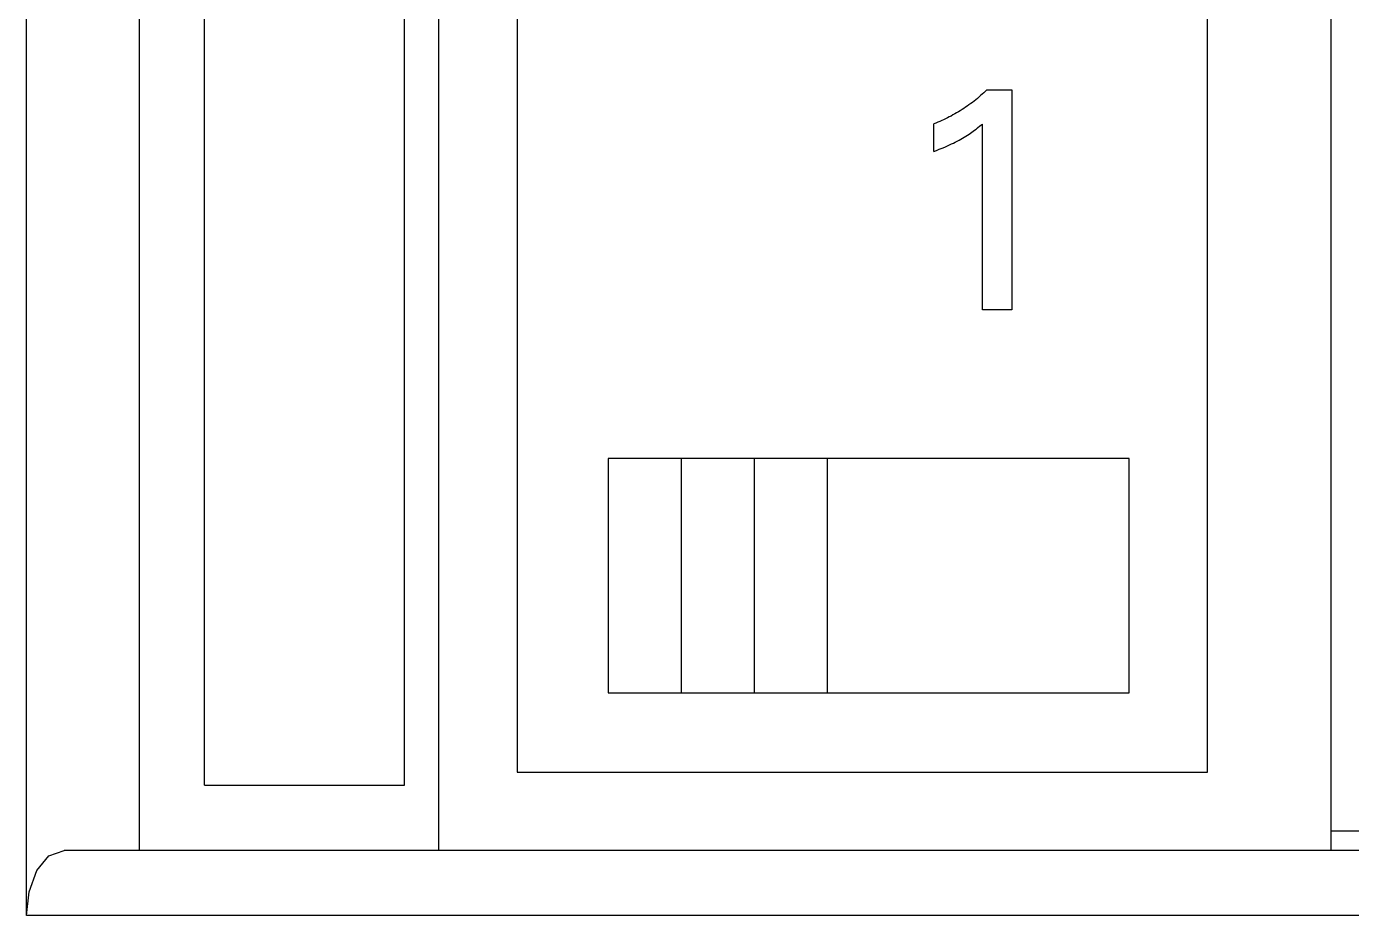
# Model space of a CAD drawing. Extents: x 10 to 622, y -523 to 292.
# Drawn here: x 260.901 to 262.961, y 95.685 to 97.067 of the extents above; entities that cross this region are included whole.
import ezdxf

# ---------------------------------------------------------------- set-up
doc = ezdxf.new("R2010")
doc.units = 0
doc.header["$LTSCALE"] = 5
doc.header["$MEASUREMENT"] = 0
doc.layers.get('0').update_dxf_attribs({"linetype": 'CONTINUOUS'})

msp = doc.modelspace()

# ---------------------------------------------------------------- linework, layer by layer
at = {"color": 7, "linetype": 'Continuous'}
for p, q in [((260.9012, 95.6845), (260.9012, 101.6577)), ((261.0766, 101.5565), (261.0766, 95.7858)), ((261.1778, 95.887), (261.1778, 100.2404)), ((261.4891, 95.887), (261.4891, 100.2404)), ((261.5423, 95.7858), (261.5423, 100.2404)), ((261.6638, 100.2404), (261.6638, 95.9073)), ((262.7369, 95.9073), (262.7369, 100.2404)), ((262.9293, 95.7858), (262.9293, 100.2404)), ((262.3768, 96.953), (262.3742, 96.951)), ((262.3794, 96.9551), (262.3768, 96.953)), ((262.3819, 96.9572), (262.3794, 96.9551)), ((262.3844, 96.9594), (262.3819, 96.9572)), ((262.3869, 96.9616), (262.3844, 96.9594)), ((262.3894, 96.9638), (262.3869, 96.9616)), ((262.3918, 96.9661), (262.3894, 96.9638)), ((262.3942, 96.9683), (262.3918, 96.9661)), ((262.3942, 96.9683), (262.4332, 96.9683)), ((262.4332, 96.9683), (262.4332, 96.6261)), ((262.3472, 96.9325), (262.3443, 96.9309)), ((262.35, 96.9342), (262.3472, 96.9325)), ((262.3528, 96.9359), (262.35, 96.9342)), ((262.3555, 96.9377), (262.3528, 96.9359)), ((262.3583, 96.9395), (262.3555, 96.9377)), ((262.361, 96.9413), (262.3583, 96.9395)), ((262.3637, 96.9431), (262.361, 96.9413)), ((262.3663, 96.945), (262.3637, 96.9431)), ((262.369, 96.947), (262.3663, 96.945)), ((262.3716, 96.9489), (262.369, 96.947)), ((262.3742, 96.951), (262.3716, 96.9489)), ((262.3148, 96.9166), (262.3117, 96.9154)), ((262.3117, 96.8725), (262.3117, 96.9154)), ((262.3178, 96.9179), (262.3148, 96.9166)), ((262.3208, 96.9191), (262.3178, 96.9179)), ((262.3239, 96.9205), (262.3208, 96.9191)), ((262.3268, 96.9219), (262.3239, 96.9205)), ((262.3298, 96.9233), (262.3268, 96.9219)), ((262.3328, 96.9247), (262.3298, 96.9233)), ((262.3357, 96.9262), (262.3328, 96.9247)), ((262.3386, 96.9277), (262.3357, 96.9262)), ((262.3415, 96.9293), (262.3386, 96.9277)), ((262.3443, 96.9309), (262.3415, 96.9293)), ((262.3797, 96.9092), (262.3834, 96.9122)), ((262.3834, 96.9122), (262.3871, 96.9152)), ((262.3871, 96.6261), (262.3871, 96.9152)), ((262.3511, 96.8904), (262.3537, 96.8918)), ((262.3537, 96.8918), (262.3563, 96.8933)), ((262.3563, 96.8933), (262.3588, 96.8948)), ((262.3588, 96.8948), (262.3614, 96.8963)), ((262.3614, 96.8963), (262.3639, 96.8979)), ((262.3639, 96.8979), (262.3664, 96.8995)), ((262.3664, 96.8995), (262.3685, 96.901)), ((262.3685, 96.901), (262.3707, 96.9025)), ((262.3707, 96.9025), (262.3728, 96.904)), ((262.3728, 96.904), (262.3751, 96.9057)), ((262.3751, 96.9057), (262.3774, 96.9074)), ((262.3774, 96.9074), (262.3797, 96.9092)), ((262.3117, 96.8725), (262.316, 96.8742)), ((262.316, 96.8742), (262.3202, 96.8759)), ((262.3202, 96.8759), (262.3245, 96.8777)), ((262.3245, 96.8777), (262.3287, 96.8795)), ((262.3287, 96.8795), (262.3329, 96.8813)), ((262.3329, 96.8813), (262.3359, 96.8827)), ((262.3359, 96.8827), (262.339, 96.8842)), ((262.339, 96.8842), (262.3421, 96.8857)), ((262.3421, 96.8857), (262.3451, 96.8872)), ((262.3451, 96.8872), (262.3481, 96.8888)), ((262.3481, 96.8888), (262.3511, 96.8904)), ((262.4332, 96.6261), (262.3871, 96.6261)), ((261.8055, 96.3952), (261.8055, 96.0308)), ((262.6154, 96.3952), (261.8055, 96.3952)), ((261.9189, 96.3952), (261.9189, 96.0308)), ((262.0323, 96.3952), (262.0323, 96.0308)), ((262.1457, 96.3952), (262.1457, 96.0308)), ((262.6154, 96.0308), (262.6154, 96.3952)), ((261.8055, 96.0308), (262.6154, 96.0308)), ((261.6638, 95.9073), (262.7369, 95.9073)), ((261.1778, 95.887), (261.4891, 95.887)), ((262.9293, 95.8161), (263.6683, 95.8161)), ((260.9362, 95.7773), (260.9597, 95.7858)), ((263.7853, 95.7858), (260.9597, 95.7858)), ((260.9175, 95.7545), (260.9362, 95.7773)), ((260.9052, 95.7211), (260.9175, 95.7545)), ((260.9012, 95.6845), (260.9052, 95.7211)), ((263.8437, 95.6845), (260.9012, 95.6845))]:
    msp.add_line(p, q, dxfattribs=at)

doc.saveas('drawing.dxf')
